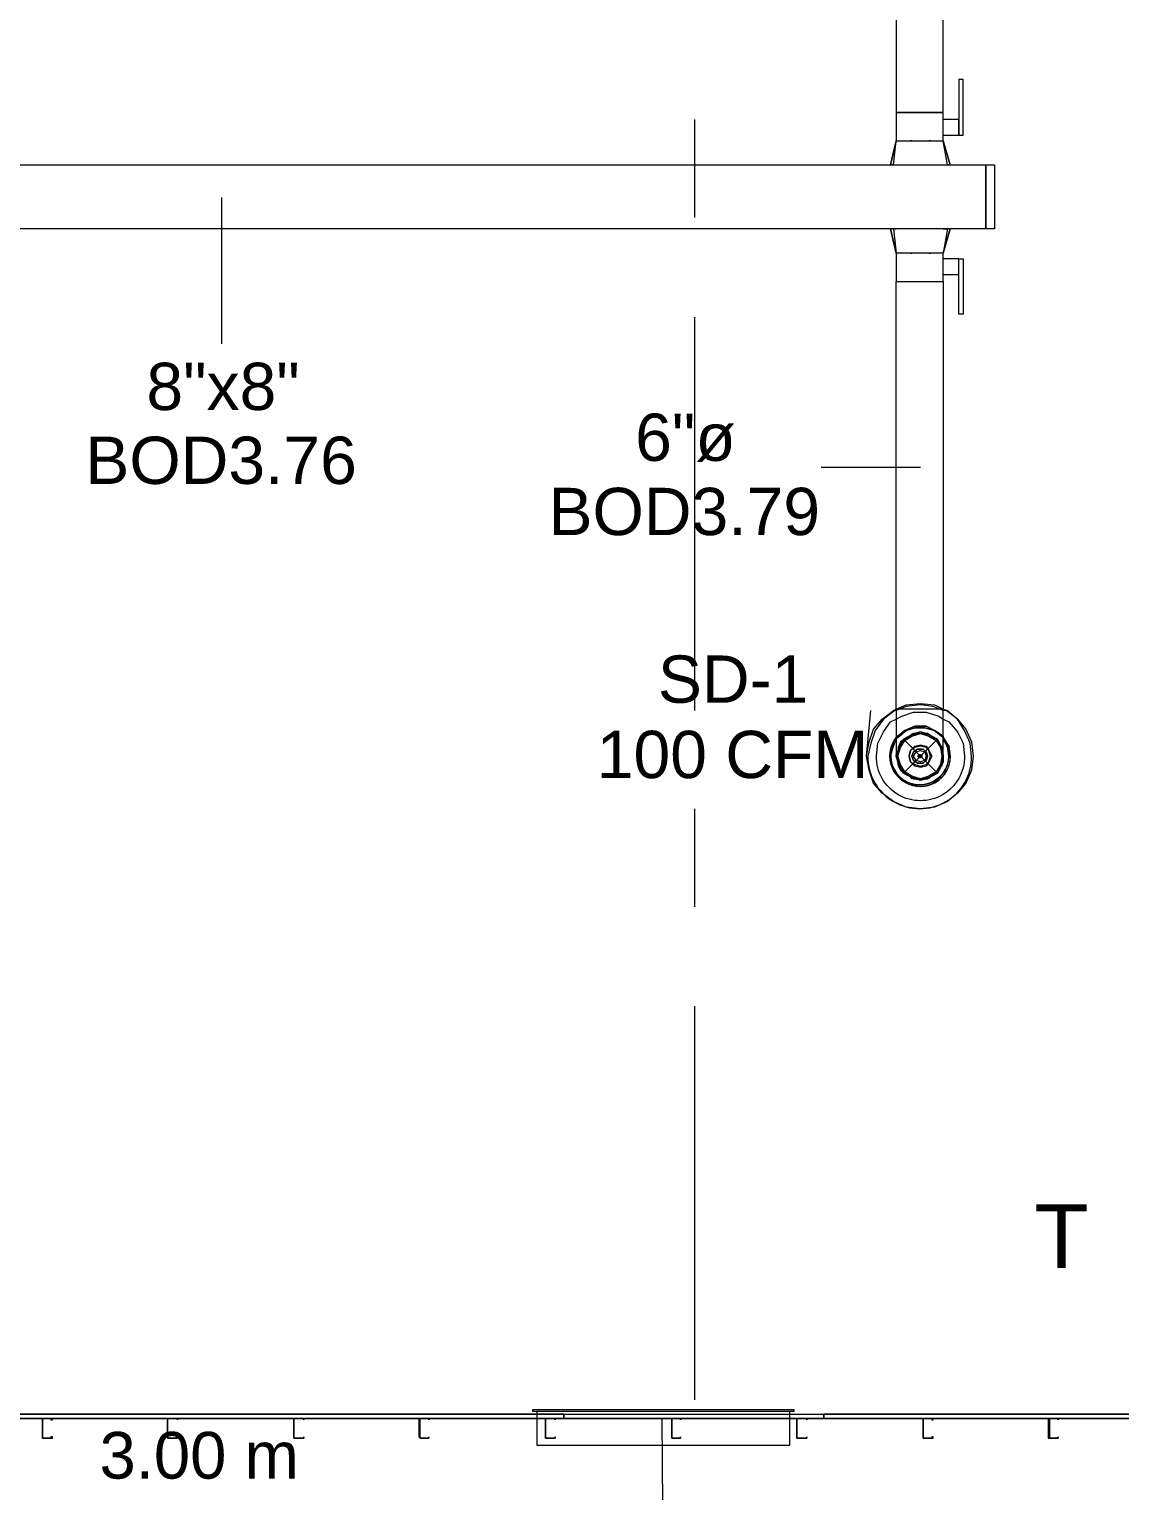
# Model space of a CAD drawing. Header units: metres. Extents: x 29 to 268, y -7 to 151.
# Drawn here: x 53.763 to 57.281, y 35.819 to 40.533 of the extents above; entities that cross this region are included whole.
import ezdxf

# ---------------------------------------------------------------- set-up
doc = ezdxf.new("R2010")
doc.units = ezdxf.units.M
doc.layers.add('HVAC - Ductos', color=5, linetype='Continuous', lineweight=50)
doc.layers.add('PDF2_Geometry', color=7, linetype='Continuous', true_color=0xaaaaaa)
doc.layers.add('PDF2_Text', color=7, linetype='Continuous')
doc.styles.add('PDF Helvetica', font='')
doc.styles.get('PDF Helvetica').set_extended_font_data('Helvetica')

msp = doc.modelspace()

# ---------------------------------------------------------------- linework, layer by layer
at = {"layer": 'HVAC - Ductos', "lineweight": 0}
for points in [[(56.56, 40.2651), (56.5645, 40.2651), (56.5691, 40.2651), (56.5829, 40.2651), (56.6013, 40.2651), (56.6196, 40.2651), (56.6379, 40.2651), (56.6563, 40.2651), (56.6745, 40.2651), (56.6929, 40.2651), (56.7021, 40.2651), (56.7113, 40.2651), (56.7113, 41.3788), (56.7021, 41.3788), (56.6929, 41.3788), (56.6745, 41.3788), (56.6563, 41.3788), (56.6379, 41.3788), (56.6196, 41.3788), (56.6013, 41.3788), (56.5829, 41.3788), (56.5691, 41.3788), (56.5645, 41.3788), (56.56, 41.3788)], [(56.6104, 40.1734), (56.6058, 40.1734)], [(56.67, 40.1734), (56.6654, 40.1734)], [(52.9116, 40.0955), (56.8487, 40.0955), (56.8487, 39.8892), (52.9116, 39.8892)], [(56.8487, 39.8892), (56.8487, 40.0955), (56.8763, 40.0955), (56.8763, 39.8892)], [(56.5463, 39.8892), (56.5417, 39.8892)], [(56.6058, 39.8113), (56.6104, 39.8113)], [(56.6654, 39.8113), (56.67, 39.8113)], [(56.7754, 39.6142), (56.7617, 39.6142), (56.7617, 39.793), (56.7754, 39.793)], [(56.7113, 39.7197), (56.7113, 38.3401), (56.725, 38.3355), (56.7571, 38.3079), (56.7845, 38.2759), (56.8029, 38.2346), (56.8075, 38.1888), (56.8029, 38.1429), (56.7845, 38.1017), (56.7571, 38.0697), (56.725, 38.0421), (56.6837, 38.0238), (56.6379, 38.0192), (56.5921, 38.0238), (56.5508, 38.0421), (56.5141, 38.0697), (56.4867, 38.1017), (56.4729, 38.1429), (56.4637, 38.1888), (56.4729, 38.2346), (56.4867, 38.2759), (56.5141, 38.3079), (56.5508, 38.3355), (56.56, 38.3401), (56.56, 39.7197), (56.5645, 39.7197), (56.5691, 39.7197), (56.5829, 39.7197), (56.6013, 39.7197), (56.6196, 39.7197), (56.6379, 39.7197), (56.6563, 39.7197), (56.6745, 39.7197), (56.6929, 39.7197), (56.7021, 39.7197)], [(56.6196, 38.2851), (56.6563, 38.2851), (56.6837, 38.2713), (56.7113, 38.2529), (56.7113, 38.2484), (56.6837, 38.2713), (56.6517, 38.2805), (56.6196, 38.2805), (56.5921, 38.2713), (56.5645, 38.2484), (56.56, 38.2438), (56.5645, 38.2484), (56.5921, 38.2713), (56.6196, 38.2805), (56.6517, 38.2805), (56.6837, 38.2713), (56.7113, 38.2484), (56.7113, 38.2438), (56.7113, 38.2484), (56.7113, 38.2529), (56.6837, 38.2713), (56.6563, 38.2851), (56.6196, 38.2851), (56.5875, 38.2713), (56.5645, 38.2529), (56.56, 38.2484), (56.5645, 38.2529), (56.5875, 38.2713)], [(56.5737, 38.2163), (56.5875, 38.2392), (56.6104, 38.2529), (56.6379, 38.2621), (56.6654, 38.2529), (56.6883, 38.2392), (56.7021, 38.2163), (56.7067, 38.1888), (56.7021, 38.1613), (56.6883, 38.1384), (56.6654, 38.1246), (56.6379, 38.1155), (56.6104, 38.1246), (56.5875, 38.1384), (56.5737, 38.1613), (56.5645, 38.1888)], [(56.7341, 38.1888), (56.7296, 38.2209), (56.7113, 38.2484), (56.7296, 38.2209)], [(56.6058, 38.2071), (56.6013, 38.1888), (56.6058, 38.2071), (56.6196, 38.2209), (56.6379, 38.2255), (56.6563, 38.2209), (56.6654, 38.2071), (56.6745, 38.1888), (56.6654, 38.1705), (56.6563, 38.1567), (56.6379, 38.1521), (56.6196, 38.1567), (56.6058, 38.1705), (56.6013, 38.1888), (56.6058, 38.1705), (56.6196, 38.1613), (56.6379, 38.1567), (56.6563, 38.1613), (56.6654, 38.1705), (56.67, 38.1888), (56.6654, 38.2071), (56.6563, 38.2163), (56.6379, 38.2209), (56.6196, 38.2163)], [(56.615, 38.2025), (56.6104, 38.1888), (56.615, 38.2025), (56.6287, 38.2117), (56.6471, 38.2117), (56.6563, 38.2025), (56.6608, 38.1888), (56.6563, 38.2025), (56.6471, 38.2117), (56.6287, 38.2117)], [(56.6563, 38.1751), (56.6608, 38.1888), (56.6563, 38.1751), (56.6471, 38.1659), (56.6287, 38.1659), (56.615, 38.1751), (56.6104, 38.1888), (56.615, 38.1751), (56.6287, 38.1659), (56.6471, 38.1659)], [(56.6242, 38.2025), (56.6379, 38.2071), (56.6517, 38.2025), (56.6563, 38.1888), (56.6517, 38.1751), (56.6379, 38.1705), (56.6242, 38.1751), (56.615, 38.1888)], [(56.6333, 38.1842), (56.6379, 38.1842), (56.6425, 38.1888), (56.6425, 38.1842), (56.6333, 38.1842), (56.6287, 38.1888), (56.6333, 38.1934), (56.6425, 38.1934), (56.6425, 38.1888), (56.6379, 38.1934), (56.6333, 38.1934), (56.6333, 38.1888)], [(55.5333, 36.0529), (55.4095, 36.0529)], [(55.7717, 36.0529), (55.6112, 36.0529)], [(56.0099, 36.0529), (55.8495, 36.0529)], [(56.2071, 36.0529), (56.0879, 36.0529)]]:
    msp.add_lwpolyline(points, close=True, dxfattribs=at)
for points in [[(56.5508, 40.0955), (56.56, 40.1734), (56.5645, 40.1734), (56.5691, 40.1734), (56.5829, 40.1734), (56.6013, 40.1734), (56.6196, 40.1734), (56.6379, 40.1734), (56.6563, 40.1734), (56.6745, 40.1734), (56.6929, 40.1734), (56.7021, 40.1734), (56.7067, 40.1734), (56.7113, 40.1734), (56.7113, 40.1917), (56.7617, 40.1917), (56.7754, 40.1917), (56.7754, 40.3705), (56.7617, 40.3705), (56.7617, 40.1917), (56.7617, 40.1963), (56.7617, 40.2009), (56.7617, 40.2055), (56.7617, 40.2101), (56.7617, 40.2193), (56.7617, 40.2238), (56.7617, 40.233), (56.7617, 40.2375), (56.7617, 40.2421), (56.7113, 40.2421), (56.7113, 40.2651), (56.7021, 40.2651), (56.6929, 40.2651), (56.6745, 40.2651), (56.6563, 40.2651), (56.6379, 40.2651), (56.6196, 40.2651), (56.6013, 40.2651), (56.5829, 40.2651), (56.5691, 40.2651), (56.5645, 40.2651), (56.56, 40.2651), (56.56, 40.1734)], [(56.7113, 40.1917), (56.7113, 40.1963), (56.7113, 40.2009), (56.7113, 40.2055), (56.7113, 40.2147), (56.7113, 40.2238), (56.7113, 40.233), (56.7113, 40.2375), (56.7113, 40.2421)], [(56.5417, 40.0955), (56.56, 40.1734), (56.5417, 40.0955)], [(56.5645, 40.1734), (56.5645, 40.1734)], [(56.5645, 40.1734), (56.5645, 40.1734)], [(56.7113, 40.0955), (56.7204, 40.0955), (56.725, 40.0955), (56.7296, 40.0955), (56.7341, 40.0955), (56.7113, 40.1734), (56.7341, 40.0955), (56.7296, 40.0955)], [(56.725, 40.0955), (56.7113, 40.1734)], [(56.5463, 40.0955), (56.5417, 40.0955), (56.5463, 40.0955), (56.5508, 40.0955), (56.5645, 40.0955), (56.5829, 40.0955), (56.5875, 40.0955), (56.5921, 40.0955), (56.6013, 40.0955), (56.615, 40.0955), (56.6196, 40.0955)], [(56.6242, 40.0955), (56.6471, 40.0955), (56.6517, 40.0955), (56.6563, 40.0955), (56.67, 40.0955), (56.6791, 40.0955), (56.6837, 40.0955), (56.6929, 40.0955), (56.7067, 40.0955)], [(54.3829, 39.9901), (54.3829, 39.518)], [(56.5417, 39.8892), (56.56, 39.8113), (56.5417, 39.8892)], [(56.6196, 39.8892), (56.615, 39.8892), (56.6013, 39.8892), (56.5921, 39.8892), (56.5875, 39.8892), (56.5829, 39.8892), (56.5645, 39.8892), (56.5508, 39.8892), (56.56, 39.8113)], [(56.5554, 39.8892), (56.56, 39.8892)], [(56.7113, 39.8892), (56.7204, 39.8892), (56.725, 39.8892), (56.7113, 39.8113), (56.7067, 39.8113), (56.7021, 39.8113), (56.6929, 39.8113), (56.6745, 39.8113), (56.6563, 39.8113), (56.6379, 39.8113), (56.6196, 39.8113), (56.6013, 39.8113), (56.5829, 39.8113), (56.5691, 39.8113), (56.5645, 39.8113), (56.56, 39.8113), (56.56, 39.7197), (56.5645, 39.7197), (56.5691, 39.7197), (56.5829, 39.7197), (56.6013, 39.7197), (56.6196, 39.7197), (56.6379, 39.7197), (56.6563, 39.7197), (56.6745, 39.7197), (56.6929, 39.7197), (56.7021, 39.7197), (56.7113, 39.7197), (56.7113, 39.7425), (56.7617, 39.7425), (56.7617, 39.7471), (56.7617, 39.7517), (56.7617, 39.7609), (56.7617, 39.7655), (56.7617, 39.7746), (56.7617, 39.7792), (56.7617, 39.7838), (56.7617, 39.7884)], [(56.7067, 39.8892), (56.6929, 39.8892), (56.6837, 39.8892), (56.6791, 39.8892), (56.67, 39.8892), (56.6563, 39.8892), (56.6517, 39.8892), (56.6471, 39.8892), (56.6242, 39.8892)], [(56.7617, 39.793), (56.7113, 39.793), (56.7113, 39.8113), (56.7341, 39.8892), (56.7296, 39.8892), (56.7341, 39.8892), (56.7113, 39.8113)], [(56.5645, 39.8113), (56.5645, 39.8113)], [(56.5645, 39.8113), (56.5645, 39.8113)], [(56.7113, 39.7425), (56.7113, 39.7471), (56.7113, 39.7517), (56.7113, 39.7609), (56.7113, 39.7701), (56.7113, 39.7792), (56.7113, 39.7838), (56.7113, 39.7884), (56.7113, 39.793)], [(56.6379, 39.1193), (56.3171, 39.1193)], [(56.4637, 38.1888), (56.4775, 38.3355)], [(56.56, 38.3401), (56.5921, 38.3538), (56.6379, 38.3584), (56.6837, 38.3538), (56.7113, 38.3401)], [(56.7113, 38.3355), (56.6791, 38.3492), (56.6379, 38.3538), (56.5921, 38.3492), (56.56, 38.3355)], [(56.7113, 38.3401), (56.7021, 38.3401), (56.6929, 38.3401), (56.6745, 38.3401), (56.6563, 38.3401), (56.6379, 38.3401), (56.6196, 38.3401), (56.6013, 38.3401), (56.5829, 38.3401), (56.5691, 38.3401), (56.5645, 38.3401), (56.56, 38.3401), (56.56, 38.2988), (56.56, 38.2575), (56.56, 38.2255), (56.56, 38.2025), (56.56, 38.1888), (56.56, 38.1934), (56.56, 38.1888), (56.5645, 38.1705), (56.5691, 38.1521), (56.5829, 38.1338), (56.6013, 38.1246), (56.6196, 38.1155), (56.6379, 38.1109), (56.6563, 38.1155), (56.6745, 38.1246), (56.6929, 38.1338), (56.7021, 38.1521), (56.7113, 38.1705), (56.7113, 38.1888), (56.7113, 38.1934), (56.7113, 38.1888), (56.7113, 38.1705), (56.7021, 38.1521), (56.6929, 38.1338), (56.6745, 38.1246), (56.6563, 38.1155), (56.6379, 38.1109), (56.6196, 38.1155), (56.6013, 38.1246), (56.5829, 38.1338), (56.5691, 38.1521), (56.5645, 38.1705), (56.56, 38.1888)], [(56.7113, 38.1888), (56.7113, 38.1934), (56.7113, 38.2117), (56.7113, 38.2438), (56.7113, 38.2805), (56.7113, 38.3217), (56.7113, 38.3401), (56.7021, 38.3401), (56.6929, 38.3401), (56.6745, 38.3401), (56.6563, 38.3401), (56.6379, 38.3401), (56.6196, 38.3401), (56.6013, 38.3401), (56.5829, 38.3401), (56.5691, 38.3401), (56.5645, 38.3401), (56.56, 38.3401)], [(56.56, 38.3079), (56.5783, 38.3171), (56.615, 38.3309), (56.6563, 38.3309), (56.6975, 38.3171), (56.7113, 38.3079)], [(56.7113, 38.1934), (56.7113, 38.2071), (56.7021, 38.2255), (56.6929, 38.2438), (56.6745, 38.2529), (56.6563, 38.2621), (56.6379, 38.2667), (56.6196, 38.2621), (56.6013, 38.2529), (56.5829, 38.2438), (56.5691, 38.2255), (56.5645, 38.2071), (56.56, 38.1934)], [(56.5645, 38.2163), (56.5691, 38.2209), (56.5829, 38.2392), (56.6013, 38.2529), (56.6196, 38.2621), (56.6379, 38.2621), (56.6563, 38.2621), (56.6745, 38.2529), (56.6883, 38.2392), (56.7021, 38.2255), (56.7067, 38.2071), (56.7113, 38.1888), (56.7067, 38.1705), (56.7021, 38.1521), (56.6883, 38.1384), (56.6745, 38.1246), (56.6563, 38.1155), (56.6379, 38.1155), (56.6196, 38.1155), (56.6013, 38.1246), (56.5829, 38.1384)], [(56.5829, 38.2392), (56.5737, 38.2255), (56.5645, 38.2071), (56.5645, 38.1888), (56.5645, 38.1705), (56.5737, 38.1521), (56.5829, 38.1384), (56.5691, 38.1567)], [(56.5875, 38.2438), (56.6058, 38.2529)], [(56.6058, 38.2575), (56.6104, 38.2575), (56.6379, 38.2621), (56.6608, 38.2575)], [(56.6058, 38.2575), (56.6058, 38.2575)], [(56.6654, 38.2575), (56.67, 38.2575)], [(56.6654, 38.2575), (56.6654, 38.2575)], [(56.67, 38.2529), (56.6883, 38.2392), (56.7021, 38.2209)], [(56.56, 38.1888), (56.56, 38.1888)], [(56.5645, 38.2163), (56.5645, 38.2163)], [(56.5691, 38.1659), (56.5645, 38.1888), (56.5691, 38.2117)], [(56.7067, 38.2209), (56.7067, 38.2163)], [(56.7067, 38.2163), (56.7067, 38.2163)], [(56.7067, 38.2117), (56.7113, 38.1888), (56.7067, 38.1659)], [(56.5691, 38.1567), (56.5645, 38.1613)], [(56.7021, 38.1567), (56.6883, 38.1384), (56.67, 38.1246)], [(56.7067, 38.1613), (56.7067, 38.1567)], [(56.6058, 38.1246), (56.5875, 38.1338)], [(56.6104, 38.1155), (56.6058, 38.1201)], [(56.6608, 38.1201), (56.6379, 38.1155), (56.6104, 38.1201)], [(56.67, 38.1201), (56.6654, 38.1201), (56.6654, 38.1155)], [(55.3867, 36.0759), (56.23, 36.0759), (56.23, 36.0805), (55.3867, 36.0805), (55.3867, 36.0759), (55.4004, 36.0759), (55.4004, 36.0529), (56.2162, 36.0529), (55.4004, 36.0529), (55.4004, 35.9659), (56.2162, 35.9659), (56.2162, 36.0529), (56.2162, 36.0759), (56.2254, 36.0759)], [(56.2025, 36.0805), (55.4095, 36.0805)], [(55.8038, 36.0529), (55.8084, 35.4891)], [(56.2071, 36.0529), (56.2071, 36.0529)]]:
    msp.add_lwpolyline(points, dxfattribs=at)
for points in [[(56.56, 38.3355), (56.5554, 38.3355), (56.5187, 38.3079), (56.4913, 38.2713), (56.4775, 38.23), (56.4683, 38.1888, 1.013813), (56.8029, 38.1888), (56.7983, 38.23), (56.78, 38.2713), (56.7571, 38.3079), (56.7204, 38.3355), (56.7113, 38.3355)], [(56.7113, 38.3079), (56.7296, 38.2988), (56.7571, 38.2667), (56.7754, 38.23), (56.78, 38.1888, -1.013326), (56.4958, 38.1888), (56.5004, 38.23), (56.5187, 38.2667), (56.5417, 38.2988), (56.56, 38.3079)]]:
    msp.add_lwpolyline(points, format="xyb", dxfattribs=at)
msp.add_lwpolyline([(56.5417, 38.1888, 1.019058), (56.7341, 38.1888, -1.404822), (56.56, 38.2484), (56.5463, 38.2209), (56.5417, 38.1888), (56.5508, 38.2209), (56.56, 38.2438, 1.36839), (56.7296, 38.1888), (56.725, 38.2209), (56.7113, 38.2438, -1.368965)], format="xyb", close=True, dxfattribs=at)
at = {"layer": 'PDF2_Geometry', "lineweight": 0}
for points in [[(55.9091, 40.2421), (55.9091, 39.9259)], [(55.9091, 39.605), (55.9091, 38.3355)], [(55.9091, 38.0192), (55.9091, 37.7029)], [(55.9091, 37.3821), (55.9091, 36.1125)], [(53.2279, 36.0667), (55.4875, 36.0667), (55.4875, 36.0529), (55.8358, 36.0529), (55.4875, 36.0529), (55.4875, 36.0667), (56.3263, 36.0667), (61.3129, 36.0667), (61.7942, 36.0667), (61.8675, 36.0667), (61.8675, 36.0529), (61.8675, 36.0667), (62.7063, 36.0667)], [(53.2279, 36.0667), (55.4875, 36.0667), (56.3263, 36.0667), (61.3129, 36.0667), (61.7942, 36.0667), (61.8675, 36.0667), (62.7063, 36.0667), (64.3609, 36.0667), (65.2501, 36.0667), (65.2501, 36.0529), (64.3609, 36.0529), (64.3609, 36.0667), (65.2501, 36.0667), (67.363, 36.0667), (68.2522, 36.0667), (70.3651, 36.0667)], [(55.8633, 36.0483), (55.8633, 36.0483)], [(56.2713, 36.0483), (56.2713, 36.0483)], [(55.8633, 35.9933), (55.8633, 35.9933)], [(56.2713, 35.9933), (56.2713, 35.9933)]]:
    msp.add_lwpolyline(points, dxfattribs=at)
at = {"layer": 'PDF2_Geometry', "color": 8, "lineweight": 0, "true_color": 0x808080}
msp.add_lwpolyline([(56.6975, 38.2346), (56.6608, 38.2621), (56.615, 38.2621), (56.5737, 38.2346), (56.56, 38.1888), (56.5737, 38.1429), (56.615, 38.1155), (56.6608, 38.1155), (56.6975, 38.1429), (56.7113, 38.1888)], close=True, dxfattribs=at)
for points in [[(56.5829, 38.2438), (56.6929, 38.1338)], [(56.6929, 38.2438), (56.5829, 38.1338)]]:
    msp.add_lwpolyline(points, dxfattribs=at)
at = {"layer": 'PDF2_Geometry', "lineweight": 0}
for points in [[(55.4875, 36.0667), (55.4875, 36.0529), (55.4599, 36.0529), (55.4875, 36.0529), (55.4875, 36.0667), (53.2279, 36.0667), (53.2279, 36.0529), (53.3975, 36.0529), (53.2279, 36.0529), (53.2279, 36.0667)], [(56.2713, 36.0529), (56.3263, 36.0529), (56.3263, 36.0667), (56.3263, 36.0529)], [(61.3129, 36.0667), (61.3129, 36.0529), (61.1433, 36.0529), (61.3129, 36.0529), (61.3129, 36.0667), (56.3263, 36.0667), (56.3263, 36.0529), (56.6471, 36.0529), (56.3263, 36.0529), (56.3263, 36.0667)], [(53.8054, 36.0529), (53.4296, 36.0529)], [(53.8375, 36.0529), (53.8054, 36.0529), (53.8054, 36.0483), (53.8054, 35.9933), (53.8054, 35.9888), (53.8375, 35.9888), (53.8375, 35.9933), (53.8329, 35.9933), (53.8329, 35.9888), (53.8054, 35.9888), (53.8054, 35.9933), (53.8054, 36.0483), (53.8054, 36.0529), (53.8329, 36.0529), (53.8329, 36.0483), (53.8375, 36.0483)], [(54.2133, 36.0529), (53.8329, 36.0529)], [(54.2408, 36.0529), (54.2133, 36.0529), (54.2087, 36.0529), (54.2087, 36.0483), (54.2087, 35.9933), (54.2087, 35.9888), (54.2133, 35.9888), (54.2408, 35.9888), (54.2408, 35.9933), (54.2408, 35.9888), (54.2133, 35.9888), (54.2087, 35.9933), (54.2087, 36.0483), (54.2133, 36.0529), (54.2408, 36.0529), (54.2408, 36.0483)], [(54.6166, 36.0529), (54.2408, 36.0529)], [(54.6487, 36.0529), (54.6166, 36.0529), (54.6166, 36.0483), (54.6166, 35.9933), (54.6166, 35.9888), (54.6487, 35.9888), (54.6487, 35.9933), (54.6487, 35.9888), (54.6166, 35.9888), (54.6166, 35.9933), (54.6166, 36.0483), (54.6166, 36.0529), (54.6487, 36.0529), (54.6487, 36.0483)], [(55.0245, 36.0529), (54.6487, 36.0529)], [(55.0521, 36.0529), (55.0245, 36.0529), (55.0199, 36.0483), (55.0199, 35.9933), (55.0245, 35.9888), (55.0521, 35.9888), (55.0521, 35.9933), (55.0521, 35.9888), (55.0245, 35.9888), (55.0245, 35.9933), (55.0245, 36.0483), (55.0245, 36.0529), (55.0521, 36.0529), (55.0521, 36.0483)], [(55.4279, 36.0529), (55.0521, 36.0529)], [(55.4599, 36.0529), (55.4279, 36.0529), (55.4279, 36.0483), (55.4279, 35.9933), (55.4279, 35.9888), (55.4599, 35.9888), (55.4599, 35.9933), (55.4599, 35.9888), (55.4279, 35.9888), (55.4279, 35.9933), (55.4279, 36.0483), (55.4279, 36.0529), (55.4599, 36.0529), (55.4599, 36.0483)], [(55.8358, 36.0529), (55.8358, 36.0483), (55.8358, 35.9933), (55.8358, 35.9888), (55.8633, 35.9888), (55.8633, 35.9933), (55.8633, 35.9888), (55.8358, 35.9888), (55.8358, 35.9933), (55.8358, 36.0483), (55.8358, 36.0529), (55.8633, 36.0529)], [(55.8633, 36.0483), (55.8633, 36.0529)], [(55.8633, 36.0529), (56.2437, 36.0529)], [(56.2437, 36.0529), (56.2391, 36.0529), (56.2391, 36.0483), (56.2391, 35.9933), (56.2391, 35.9888), (56.2437, 35.9888), (56.2713, 35.9888), (56.2713, 35.9933), (56.2713, 35.9888), (56.2437, 35.9888), (56.2391, 35.9888), (56.2391, 35.9933), (56.2391, 36.0483), (56.2391, 36.0529), (56.2437, 36.0529), (56.2713, 36.0529)], [(56.2713, 36.0483), (56.2713, 36.0529)], [(56.6791, 36.0529), (56.6471, 36.0529), (56.6471, 36.0483), (56.6471, 35.9933), (56.6471, 35.9888), (56.6791, 35.9888), (56.6791, 35.9933), (56.6745, 35.9933), (56.6745, 35.9888), (56.6471, 35.9888), (56.6471, 35.9933), (56.6471, 36.0483), (56.6471, 36.0529), (56.6745, 36.0529), (56.6745, 36.0483), (56.6791, 36.0483)], [(57.055, 36.0529), (56.6791, 36.0529)], [(57.0825, 36.0529), (57.055, 36.0529), (57.0504, 36.0529), (57.0504, 36.0483), (57.0504, 35.9933), (57.0504, 35.9888), (57.055, 35.9888), (57.0825, 35.9888), (57.0825, 35.9933), (57.0825, 35.9888), (57.055, 35.9888), (57.055, 35.9933), (57.055, 36.0483), (57.055, 36.0529), (57.0825, 36.0529), (57.0825, 36.0483)], [(57.4583, 36.0529), (57.0825, 36.0529)]]:
    msp.add_lwpolyline(points, close=True, dxfattribs=at)
at = {"layer": 'PDF2_Geometry', "color": 254, "lineweight": 0, "true_color": 0xd2d2d2}
for points in [[(55.0521, 35.9888), (55.0521, 35.9888)], [(55.4325, 35.9888), (55.4325, 35.9888)], [(57.0641, 35.9888), (57.0641, 35.9888)]]:
    msp.add_lwpolyline(points, dxfattribs=at)

# ---------------------------------------------------------------- texts
at = {"layer": 'PDF2_Text', "lineweight": 0, "attachment_point": 4, "style": 'PDF Helvetica'}
for s, insert, char_height in [('8"x8"', (54.1409, 39.3802), 0.15247), ('6"ø', (55.7176, 39.2152), 0.15247), ('BOD3.76', (53.9438, 39.1418), 0.15247), ('BOD3.79', (55.438, 38.9768), 0.15247), ('SD-1', (55.7909, 38.436), 0.15247), ('100 CFM', (55.5938, 38.193), 0.15247), ('T', (57.0056, 36.6402), 0.2055), ('3.00 m', (53.9896, 35.9327), 0.15059)]:
    msp.add_mtext(s, dxfattribs=dict(at, insert=insert, char_height=char_height))

doc.saveas('drawing.dxf')
